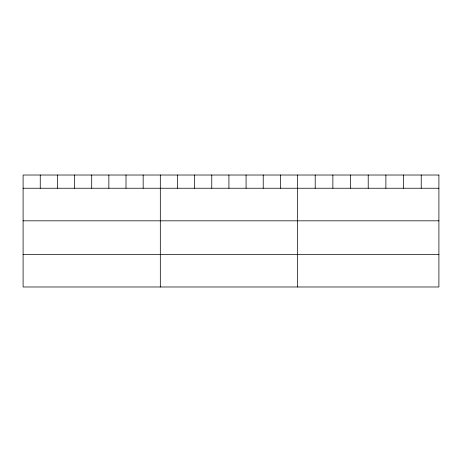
<?xml version="1.0" encoding="UTF-8"?>
<svg xmlns="http://www.w3.org/2000/svg" width="462" height="462" viewBox="0 0 462 462"><rect width="100%" height="100%" fill="white"/><g stroke="black" fill="none" stroke-linecap="round" stroke-linejoin="round"><path stroke-width="0.69" d="M23.1 188.242L438.9 188.242M23.1 220.824L438.9 220.824M23.1 254.4L438.9 254.4M421.228 175.017L421.228 188.242M403.557 175.017L403.557 188.242M385.886 175.017L385.886 188.242M368.214 175.017L368.214 188.242M350.543 175.017L350.543 188.242M332.871 175.017L332.871 188.242M315.2 175.017L315.2 188.242M297.528 175.017L297.528 286.983M280.376 175.017L280.376 188.242M263.225 175.017L263.225 188.242M246.073 175.017L246.073 188.242M228.921 175.017L228.921 188.242M211.769 175.017L211.769 188.242M194.618 175.017L194.618 188.242M177.466 175.017L177.466 188.242M160.314 175.017L160.314 286.983M143.162 175.017L143.162 188.242M126.01 175.017L126.01 188.242M108.859 175.017L108.859 188.242M91.707 175.017L91.707 188.242M74.555 175.017L74.555 188.242M57.404 175.017L57.404 188.242M40.252 175.017L40.252 188.242M438.9 175.017L23.1 175.017L23.1 286.983L438.9 286.983L438.9 175.017"/></g></svg>
